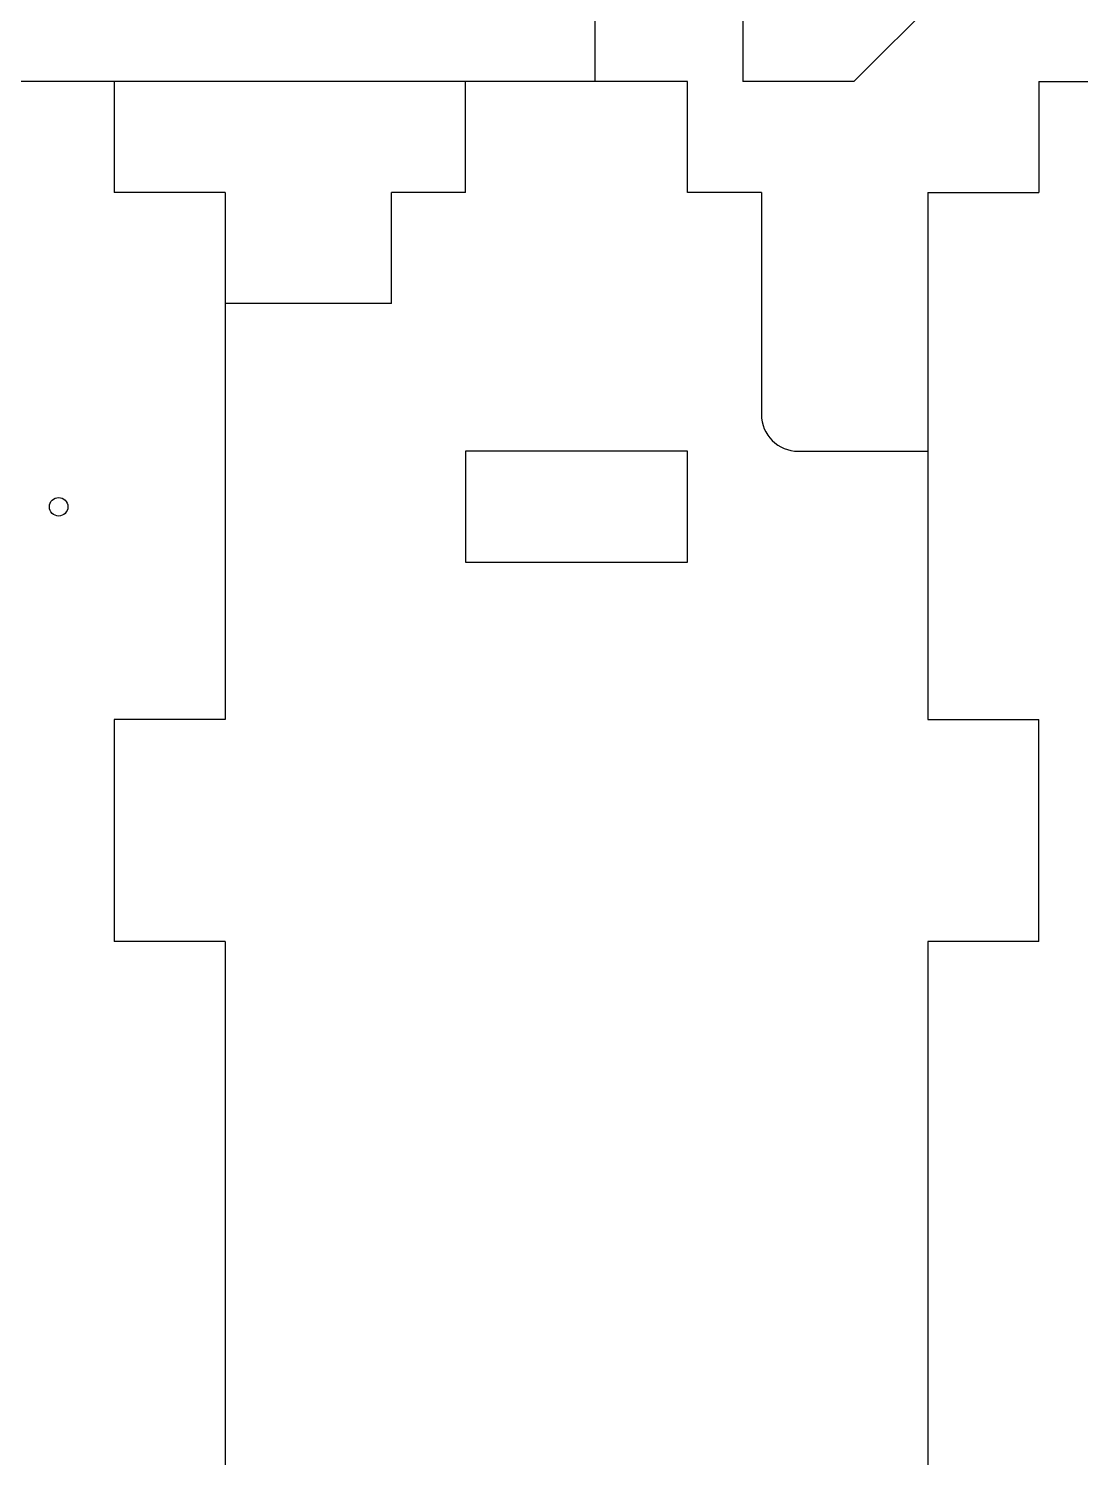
# Model space of a CAD drawing. Header units: millimetres. Extents: x -495 to 17, y 155 to 441.
# Drawn here: x -351.9 to -295, y 242.9 to 320.1 of the extents above; entities that cross this region are included whole.
import ezdxf

# ---------------------------------------------------------------- set-up
doc = ezdxf.new("R2010")
doc.units = ezdxf.units.MM

msp = doc.modelspace()

# ---------------------------------------------------------------- linework, layer by layer
at = {"color": 7, "linetype": 'Continuous', "lineweight": 25}
for p, q in [((-321.279, 323.286), (-321.279, 317.286)), ((-313.279, 323.286), (-313.279, 317.286)), ((-307.279, 317.286), (-301.279, 323.286)), ((-316.279, 317.286), (-495.279, 317.286)), ((-347.279, 317.286), (-347.279, 311.286)), ((-328.279, 311.286), (-328.279, 317.286)), ((-316.279, 311.286), (-316.279, 317.286)), ((-307.279, 317.286), (-313.279, 317.286)), ((-297.279, 317.286), (-297.279, 311.286)), ((-297.279, 317.286), (-285.279, 317.286)), ((-341.279, 311.286), (-347.279, 311.286)), ((-341.279, 311.286), (-341.279, 282.786)), ((-332.279, 305.286), (-332.279, 311.286)), ((-328.279, 311.286), (-332.279, 311.286)), ((-312.279, 311.286), (-316.279, 311.286)), ((-312.279, 311.286), (-312.279, 299.286)), ((-303.279, 311.286), (-303.279, 282.786)), ((-303.279, 311.286), (-297.279, 311.286)), ((-332.279, 305.286), (-341.279, 305.286)), ((-328.279, 297.286), (-328.279, 291.286)), ((-316.279, 297.286), (-328.279, 297.286)), ((-316.279, 291.286), (-316.279, 297.286)), ((-310.279, 297.286), (-303.279, 297.286)), ((-328.279, 291.286), (-316.279, 291.286)), ((-347.279, 282.786), (-347.279, 270.786)), ((-341.279, 282.786), (-347.279, 282.786)), ((-303.279, 282.786), (-297.279, 282.786)), ((-297.279, 270.786), (-297.279, 282.786)), ((-341.279, 270.786), (-347.279, 270.786)), ((-341.279, 270.786), (-341.279, 242.286)), ((-297.279, 270.786), (-303.279, 270.786)), ((-303.279, 270.786), (-303.279, 242.286))]:
    msp.add_line(p, q, dxfattribs=at)
msp.add_circle((-350.279, 294.286), 0.5, dxfattribs=at)
msp.add_arc((-310.279, 299.286), 2, 180, 270, dxfattribs=at)

doc.saveas('drawing.dxf')
